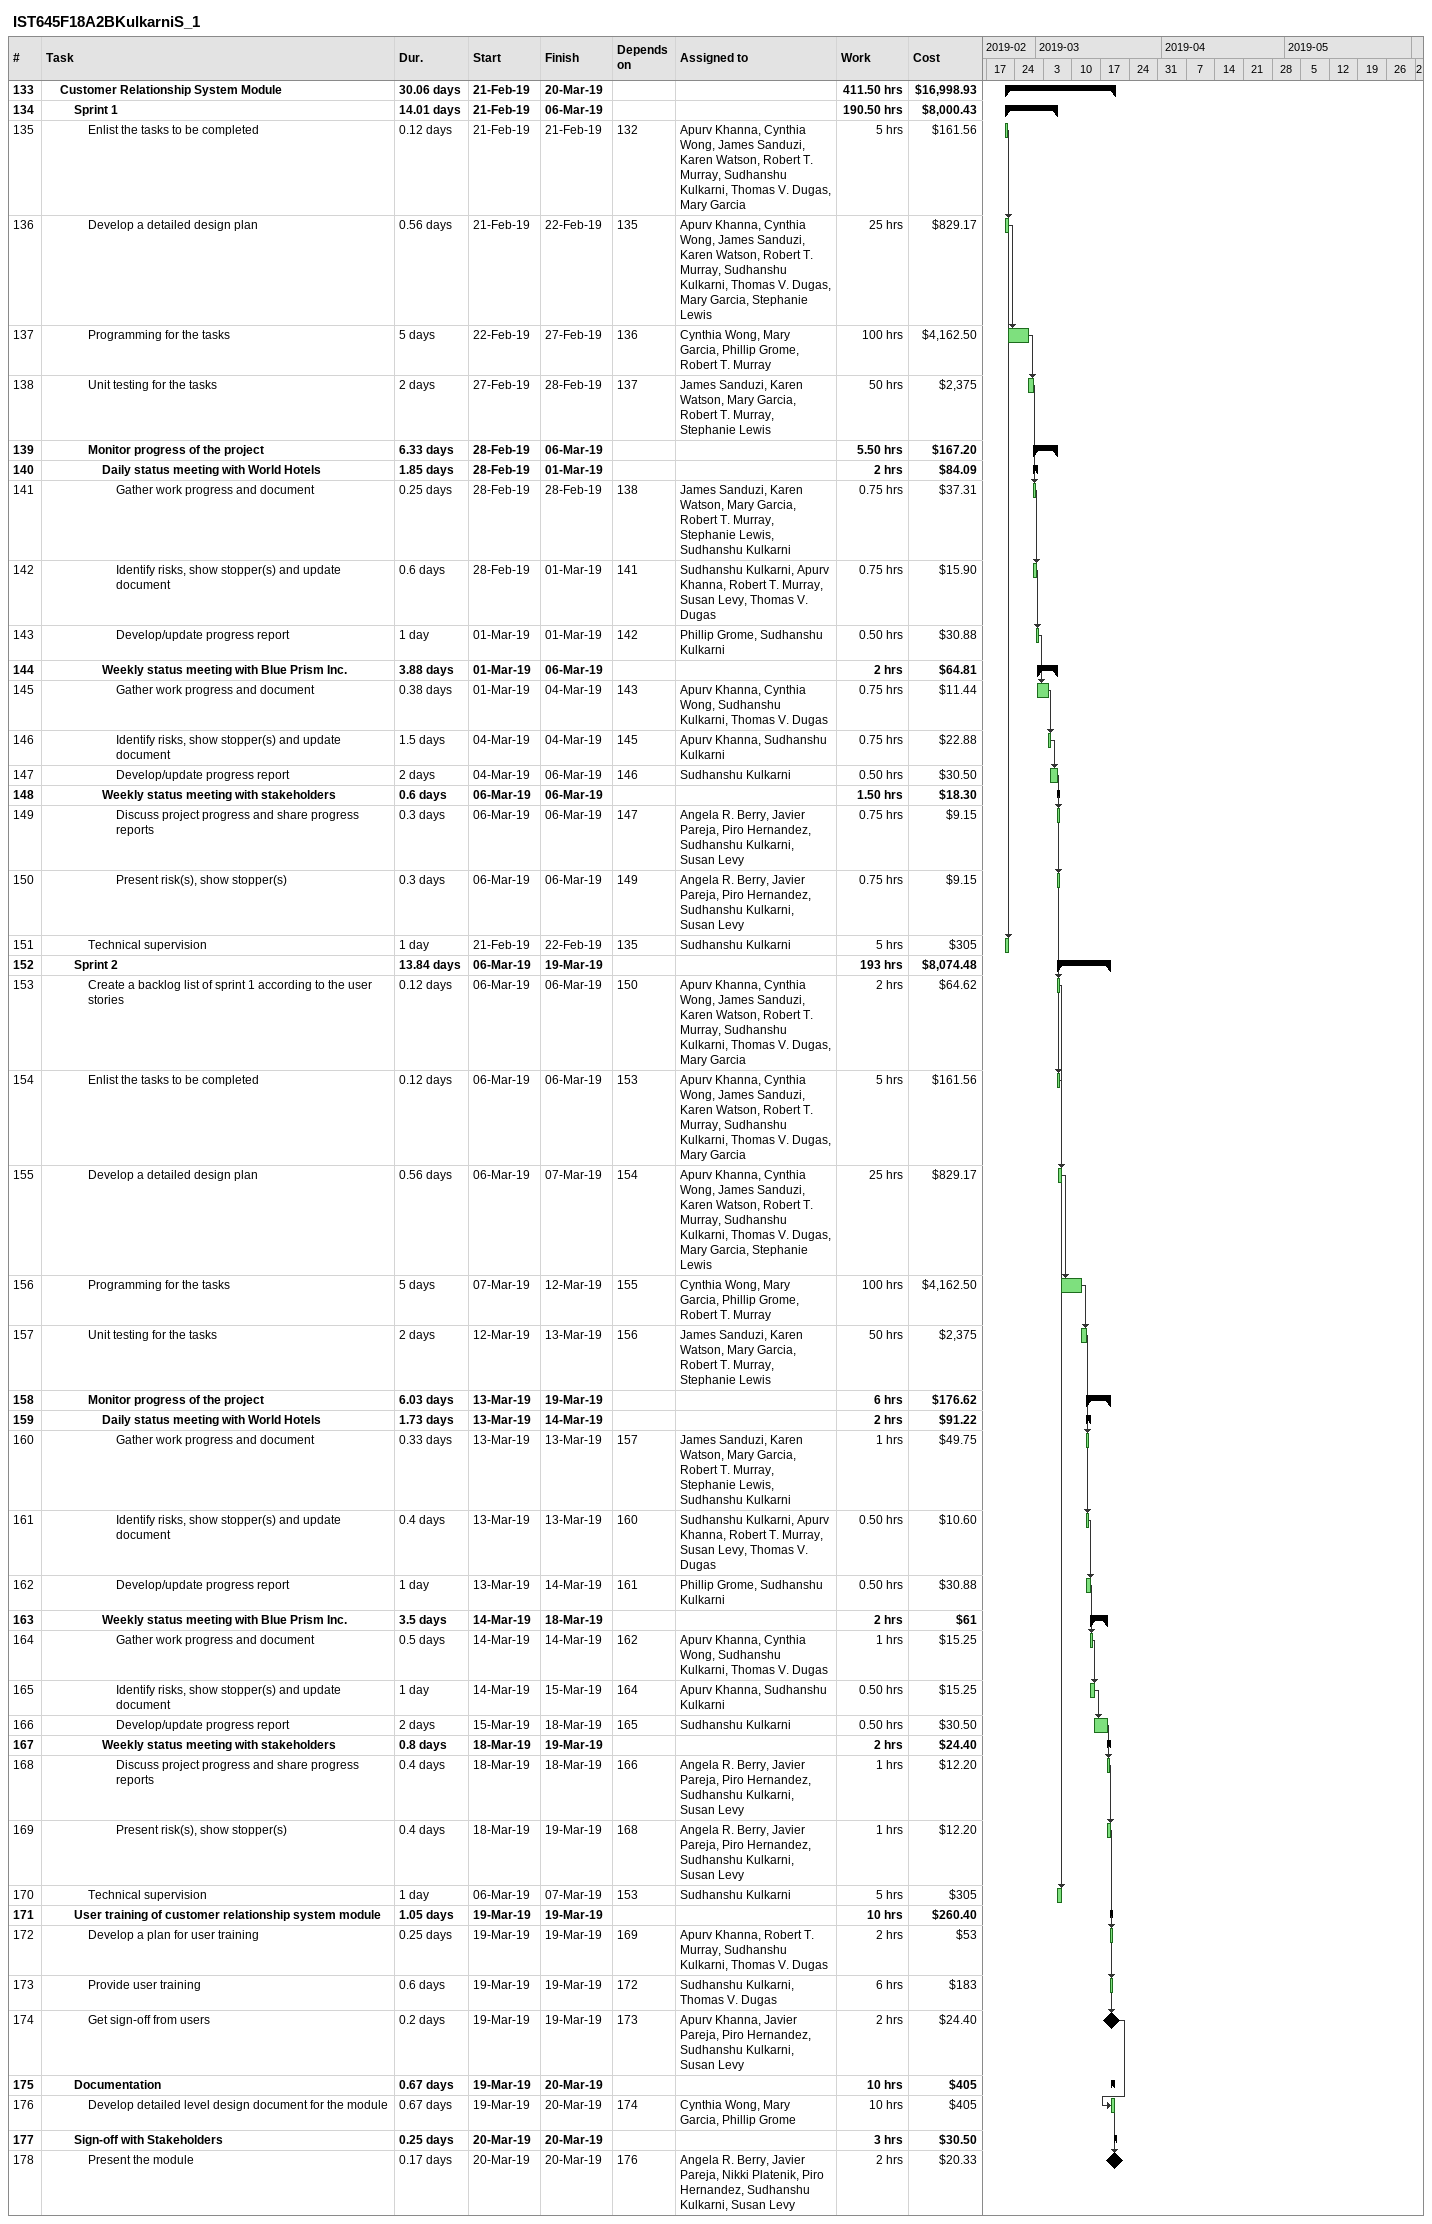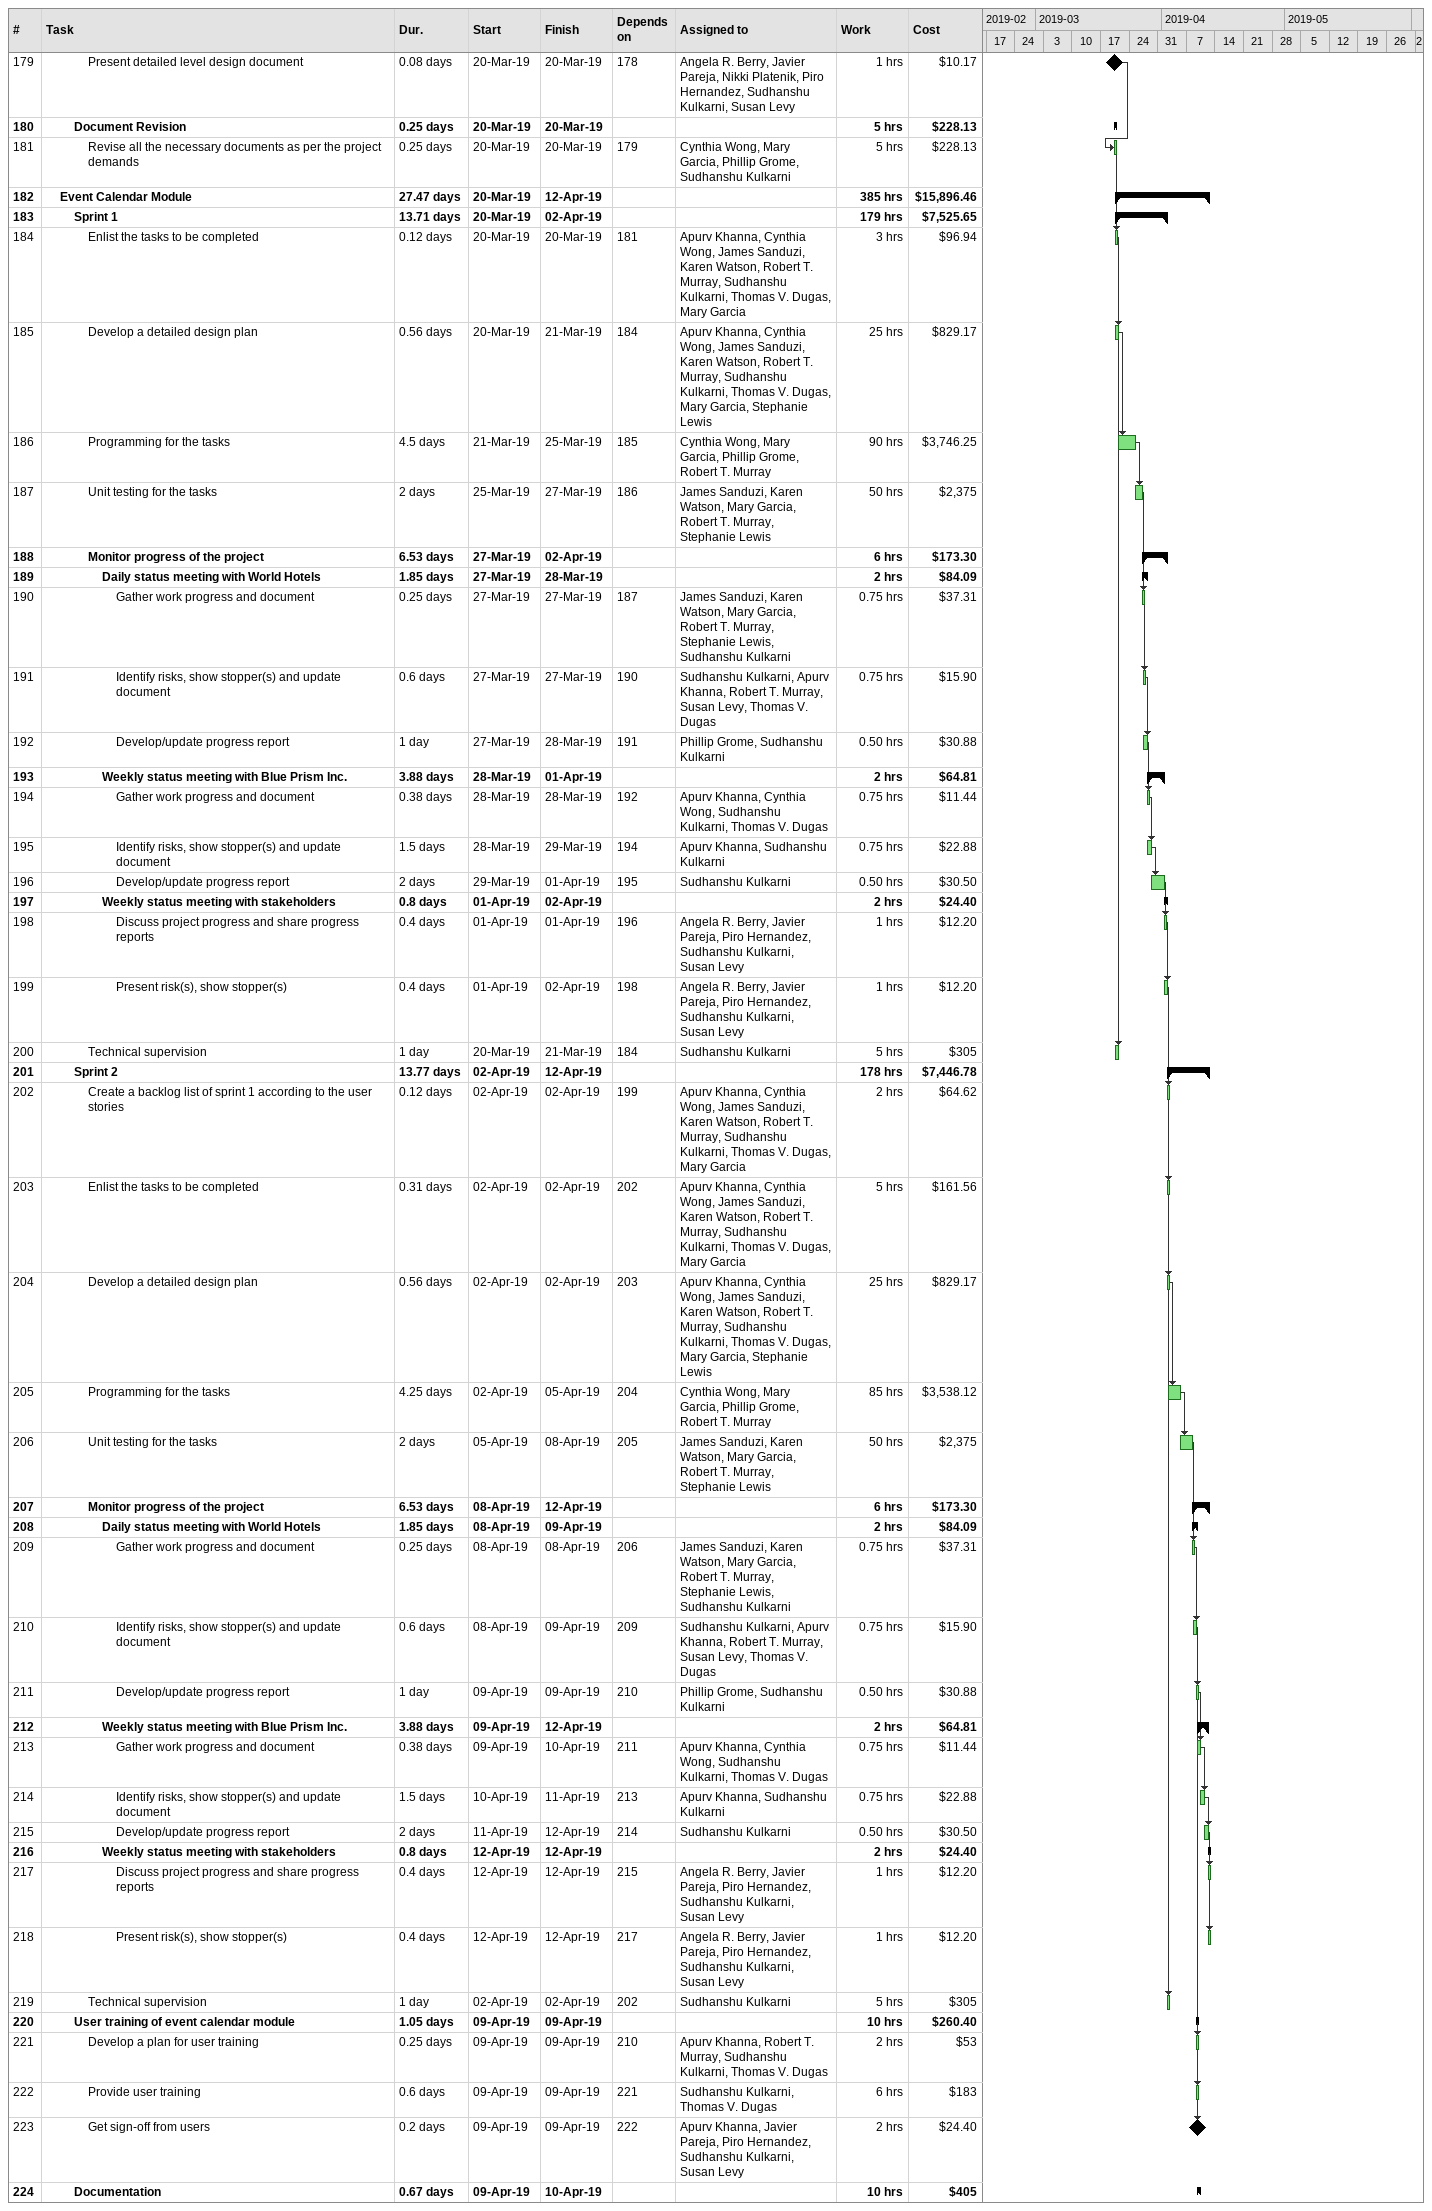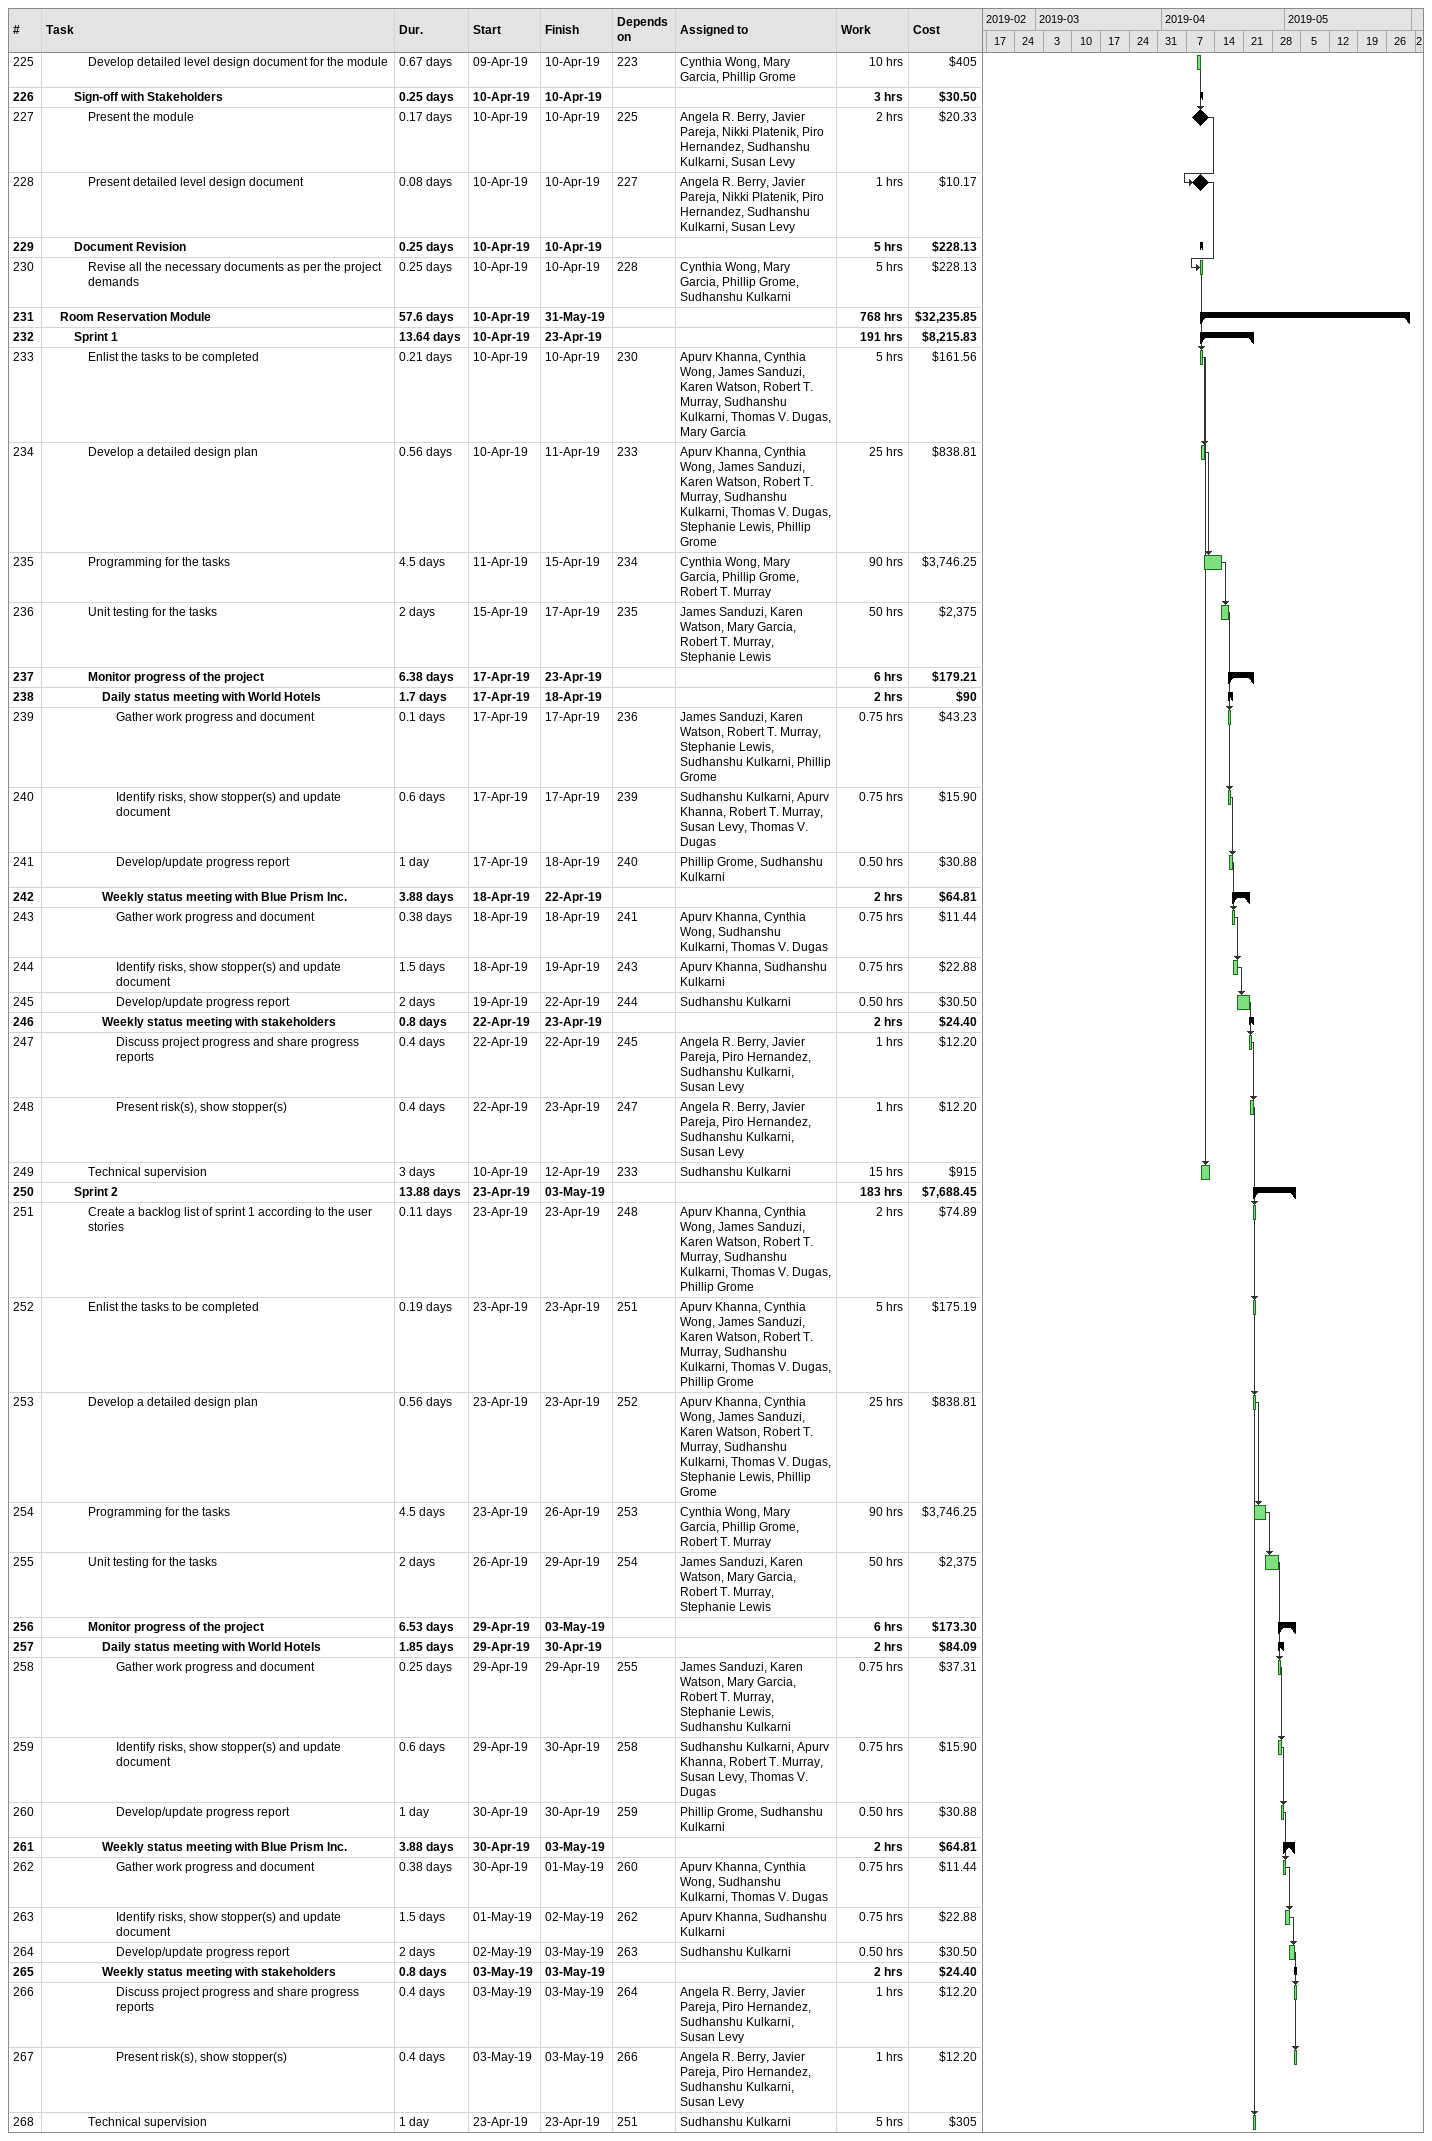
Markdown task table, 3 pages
IST645F18A2BKulkarniS_1

| ID | Level | Task | Duration | Start | Finish | Predecessors | Resources | Work (h) | Cost ($) |
|---|---|---|---|---|---|---|---|---|---|
| 133 | 2 | **Customer Relationship System Module** | 30.06d | 2019-02-21 | 2019-03-20 |  |  | 411.50 | 16998.93 |
| 134 | 3 | **Sprint 1** | 14.01d | 2019-02-21 | 2019-03-06 |  |  | 190.50 | 8000.43 |
| 135 | 4 | Enlist the tasks to be completed | 0.12d | 2019-02-21 | 2019-02-21 | 132 | Apurv Khanna, Cynthia Wong, James Sanduzi, Karen Watson, Robert T. Murray, Sudhanshu Kulkarni, Thomas V. Dugas, Mary Garcia | 5 | 161.56 |
| 136 | 4 | Develop a detailed design plan | 0.56d | 2019-02-21 | 2019-02-22 | 135 | Apurv Khanna, Cynthia Wong, James Sanduzi, Karen Watson, Robert T. Murray, Sudhanshu Kulkarni, Thomas V. Dugas, Mary Garcia, Stephanie Lewis | 25 | 829.17 |
| 137 | 4 | Programming for the tasks | 5d | 2019-02-22 | 2019-02-27 | 136 | Cynthia Wong, Mary Garcia, Phillip Grome, Robert T. Murray | 100 | 4162.50 |
| 138 | 4 | Unit testing for the tasks | 2d | 2019-02-27 | 2019-02-28 | 137 | James Sanduzi, Karen Watson, Mary Garcia, Robert T. Murray, Stephanie Lewis | 50 | 2375 |
| 139 | 4 | **Monitor progress of the project** | 6.33d | 2019-02-28 | 2019-03-06 |  |  | 5.50 | 167.20 |
| 140 | 5 | **Daily status meeting with World Hotels** | 1.85d | 2019-02-28 | 2019-03-01 |  |  | 2 | 84.09 |
| 141 | 6 | Gather work progress and document | 0.25d | 2019-02-28 | 2019-02-28 | 138 | James Sanduzi, Karen Watson, Mary Garcia, Robert T. Murray, Stephanie Lewis, Sudhanshu Kulkarni | 0.75 | 37.31 |
| 142 | 6 | Identify risks, show stopper(s) and update document | 0.6d | 2019-02-28 | 2019-03-01 | 141 | Sudhanshu Kulkarni, Apurv Khanna, Robert T. Murray, Susan Levy, Thomas V. Dugas | 0.75 | 15.90 |
| 143 | 6 | Develop/update progress report | 1d | 2019-03-01 | 2019-03-01 | 142 | Phillip Grome, Sudhanshu Kulkarni | 0.50 | 30.88 |
| 144 | 5 | **Weekly status meeting with Blue Prism Inc.** | 3.88d | 2019-03-01 | 2019-03-06 |  |  | 2 | 64.81 |
| 145 | 6 | Gather work progress and document | 0.38d | 2019-03-01 | 2019-03-04 | 143 | Apurv Khanna, Cynthia Wong, Sudhanshu Kulkarni, Thomas V. Dugas | 0.75 | 11.44 |
| 146 | 6 | Identify risks, show stopper(s) and update document | 1.5d | 2019-03-04 | 2019-03-04 | 145 | Apurv Khanna, Sudhanshu Kulkarni | 0.75 | 22.88 |
| 147 | 6 | Develop/update progress report | 2d | 2019-03-04 | 2019-03-06 | 146 | Sudhanshu Kulkarni | 0.50 | 30.50 |
| 148 | 5 | **Weekly status meeting with stakeholders** | 0.6d | 2019-03-06 | 2019-03-06 |  |  | 1.50 | 18.30 |
| 149 | 6 | Discuss project progress and share progress reports | 0.3d | 2019-03-06 | 2019-03-06 | 147 | Angela R. Berry, Javier Pareja, Piro Hernandez, Sudhanshu Kulkarni, Susan Levy | 0.75 | 9.15 |
| 150 | 6 | Present risk(s), show stopper(s) | 0.3d | 2019-03-06 | 2019-03-06 | 149 | Angela R. Berry, Javier Pareja, Piro Hernandez, Sudhanshu Kulkarni, Susan Levy | 0.75 | 9.15 |
| 151 | 4 | Technical supervision | 1d | 2019-02-21 | 2019-02-22 | 135 | Sudhanshu Kulkarni | 5 | 305 |
| 152 | 3 | **Sprint 2** | 13.84d | 2019-03-06 | 2019-03-19 |  |  | 193 | 8074.48 |
| 153 | 4 | Create a backlog list of sprint 1 according to the user stories | 0.12d | 2019-03-06 | 2019-03-06 | 150 | Apurv Khanna, Cynthia Wong, James Sanduzi, Karen Watson, Robert T. Murray, Sudhanshu Kulkarni, Thomas V. Dugas, Mary Garcia | 2 | 64.62 |
| 154 | 4 | Enlist the tasks to be completed | 0.12d | 2019-03-06 | 2019-03-06 | 153 | Apurv Khanna, Cynthia Wong, James Sanduzi, Karen Watson, Robert T. Murray, Sudhanshu Kulkarni, Thomas V. Dugas, Mary Garcia | 5 | 161.56 |
| 155 | 4 | Develop a detailed design plan | 0.56d | 2019-03-06 | 2019-03-07 | 154 | Apurv Khanna, Cynthia Wong, James Sanduzi, Karen Watson, Robert T. Murray, Sudhanshu Kulkarni, Thomas V. Dugas, Mary Garcia, Stephanie Lewis | 25 | 829.17 |
| 156 | 4 | Programming for the tasks | 5d | 2019-03-07 | 2019-03-12 | 155 | Cynthia Wong, Mary Garcia, Phillip Grome, Robert T. Murray | 100 | 4162.50 |
| 157 | 4 | Unit testing for the tasks | 2d | 2019-03-12 | 2019-03-13 | 156 | James Sanduzi, Karen Watson, Mary Garcia, Robert T. Murray, Stephanie Lewis | 50 | 2375 |
| 158 | 4 | **Monitor progress of the project** | 6.03d | 2019-03-13 | 2019-03-19 |  |  | 6 | 176.62 |
| 159 | 5 | **Daily status meeting with World Hotels** | 1.73d | 2019-03-13 | 2019-03-14 |  |  | 2 | 91.22 |
| 160 | 6 | Gather work progress and document | 0.33d | 2019-03-13 | 2019-03-13 | 157 | James Sanduzi, Karen Watson, Mary Garcia, Robert T. Murray, Stephanie Lewis, Sudhanshu Kulkarni | 1 | 49.75 |
| 161 | 6 | Identify risks, show stopper(s) and update document | 0.4d | 2019-03-13 | 2019-03-13 | 160 | Sudhanshu Kulkarni, Apurv Khanna, Robert T. Murray, Susan Levy, Thomas V. Dugas | 0.50 | 10.60 |
| 162 | 6 | Develop/update progress report | 1d | 2019-03-13 | 2019-03-14 | 161 | Phillip Grome, Sudhanshu Kulkarni | 0.50 | 30.88 |
| 163 | 5 | **Weekly status meeting with Blue Prism Inc.** | 3.5d | 2019-03-14 | 2019-03-18 |  |  | 2 | 61 |
| 164 | 6 | Gather work progress and document | 0.5d | 2019-03-14 | 2019-03-14 | 162 | Apurv Khanna, Cynthia Wong, Sudhanshu Kulkarni, Thomas V. Dugas | 1 | 15.25 |
| 165 | 6 | Identify risks, show stopper(s) and update document | 1d | 2019-03-14 | 2019-03-15 | 164 | Apurv Khanna, Sudhanshu Kulkarni | 0.50 | 15.25 |
| 166 | 6 | Develop/update progress report | 2d | 2019-03-15 | 2019-03-18 | 165 | Sudhanshu Kulkarni | 0.50 | 30.50 |
| 167 | 5 | **Weekly status meeting with stakeholders** | 0.8d | 2019-03-18 | 2019-03-19 |  |  | 2 | 24.40 |
| 168 | 6 | Discuss project progress and share progress reports | 0.4d | 2019-03-18 | 2019-03-18 | 166 | Angela R. Berry, Javier Pareja, Piro Hernandez, Sudhanshu Kulkarni, Susan Levy | 1 | 12.20 |
| 169 | 6 | Present risk(s), show stopper(s) | 0.4d | 2019-03-18 | 2019-03-19 | 168 | Angela R. Berry, Javier Pareja, Piro Hernandez, Sudhanshu Kulkarni, Susan Levy | 1 | 12.20 |
| 170 | 4 | Technical supervision | 1d | 2019-03-06 | 2019-03-07 | 153 | Sudhanshu Kulkarni | 5 | 305 |
| 171 | 3 | **User training of customer relationship system module** | 1.05d | 2019-03-19 | 2019-03-19 |  |  | 10 | 260.40 |
| 172 | 4 | Develop a plan for user training | 0.25d | 2019-03-19 | 2019-03-19 | 169 | Apurv Khanna, Robert T. Murray, Sudhanshu Kulkarni, Thomas V. Dugas | 2 | 53 |
| 173 | 4 | Provide user training | 0.6d | 2019-03-19 | 2019-03-19 | 172 | Sudhanshu Kulkarni, Thomas V. Dugas | 6 | 183 |
| 174 | 4 | Get sign-off from users | 0.2d | 2019-03-19 | 2019-03-19 | 173 | Apurv Khanna, Javier Pareja, Piro Hernandez, Sudhanshu Kulkarni, Susan Levy | 2 | 24.40 |
| 175 | 3 | **Documentation** | 0.67d | 2019-03-19 | 2019-03-20 |  |  | 10 | 405 |
| 176 | 4 | Develop detailed level design document for the module | 0.67d | 2019-03-19 | 2019-03-20 | 174 | Cynthia Wong, Mary Garcia, Phillip Grome | 10 | 405 |
| 177 | 3 | **Sign-off with Stakeholders** | 0.25d | 2019-03-20 | 2019-03-20 |  |  | 3 | 30.50 |
| 178 | 4 | Present the module | 0.17d | 2019-03-20 | 2019-03-20 | 176 | Angela R. Berry, Javier Pareja, Nikki Platenik, Piro Hernandez, Sudhanshu Kulkarni, Susan Levy | 2 | 20.33 |
| 179 | 4 | Present detailed level design document | 0.08d | 2019-03-20 | 2019-03-20 | 178 | Angela R. Berry, Javier Pareja, Nikki Platenik, Piro Hernandez, Sudhanshu Kulkarni, Susan Levy | 1 | 10.17 |
| 180 | 3 | **Document Revision** | 0.25d | 2019-03-20 | 2019-03-20 |  |  | 5 | 228.13 |
| 181 | 4 | Revise all the necessary documents as per the project demands | 0.25d | 2019-03-20 | 2019-03-20 | 179 | Cynthia Wong, Mary Garcia, Phillip Grome, Sudhanshu Kulkarni | 5 | 228.13 |
| 182 | 2 | **Event Calendar Module** | 27.47d | 2019-03-20 | 2019-04-12 |  |  | 385 | 15896.46 |
| 183 | 3 | **Sprint 1** | 13.71d | 2019-03-20 | 2019-04-02 |  |  | 179 | 7525.65 |
| 184 | 4 | Enlist the tasks to be completed | 0.12d | 2019-03-20 | 2019-03-20 | 181 | Apurv Khanna, Cynthia Wong, James Sanduzi, Karen Watson, Robert T. Murray, Sudhanshu Kulkarni, Thomas V. Dugas, Mary Garcia | 3 | 96.94 |
| 185 | 4 | Develop a detailed design plan | 0.56d | 2019-03-20 | 2019-03-21 | 184 | Apurv Khanna, Cynthia Wong, James Sanduzi, Karen Watson, Robert T. Murray, Sudhanshu Kulkarni, Thomas V. Dugas, Mary Garcia, Stephanie Lewis | 25 | 829.17 |
| 186 | 4 | Programming for the tasks | 4.5d | 2019-03-21 | 2019-03-25 | 185 | Cynthia Wong, Mary Garcia, Phillip Grome, Robert T. Murray | 90 | 3746.25 |
| 187 | 4 | Unit testing for the tasks | 2d | 2019-03-25 | 2019-03-27 | 186 | James Sanduzi, Karen Watson, Mary Garcia, Robert T. Murray, Stephanie Lewis | 50 | 2375 |
| 188 | 4 | **Monitor progress of the project** | 6.53d | 2019-03-27 | 2019-04-02 |  |  | 6 | 173.30 |
| 189 | 5 | **Daily status meeting with World Hotels** | 1.85d | 2019-03-27 | 2019-03-28 |  |  | 2 | 84.09 |
| 190 | 6 | Gather work progress and document | 0.25d | 2019-03-27 | 2019-03-27 | 187 | James Sanduzi, Karen Watson, Mary Garcia, Robert T. Murray, Stephanie Lewis, Sudhanshu Kulkarni | 0.75 | 37.31 |
| 191 | 6 | Identify risks, show stopper(s) and update document | 0.6d | 2019-03-27 | 2019-03-27 | 190 | Sudhanshu Kulkarni, Apurv Khanna, Robert T. Murray, Susan Levy, Thomas V. Dugas | 0.75 | 15.90 |
| 192 | 6 | Develop/update progress report | 1d | 2019-03-27 | 2019-03-28 | 191 | Phillip Grome, Sudhanshu Kulkarni | 0.50 | 30.88 |
| 193 | 5 | **Weekly status meeting with Blue Prism Inc.** | 3.88d | 2019-03-28 | 2019-04-01 |  |  | 2 | 64.81 |
| 194 | 6 | Gather work progress and document | 0.38d | 2019-03-28 | 2019-03-28 | 192 | Apurv Khanna, Cynthia Wong, Sudhanshu Kulkarni, Thomas V. Dugas | 0.75 | 11.44 |
| 195 | 6 | Identify risks, show stopper(s) and update document | 1.5d | 2019-03-28 | 2019-03-29 | 194 | Apurv Khanna, Sudhanshu Kulkarni | 0.75 | 22.88 |
| 196 | 6 | Develop/update progress report | 2d | 2019-03-29 | 2019-04-01 | 195 | Sudhanshu Kulkarni | 0.50 | 30.50 |
| 197 | 5 | **Weekly status meeting with stakeholders** | 0.8d | 2019-04-01 | 2019-04-02 |  |  | 2 | 24.40 |
| 198 | 6 | Discuss project progress and share progress reports | 0.4d | 2019-04-01 | 2019-04-01 | 196 | Angela R. Berry, Javier Pareja, Piro Hernandez, Sudhanshu Kulkarni, Susan Levy | 1 | 12.20 |
| 199 | 6 | Present risk(s), show stopper(s) | 0.4d | 2019-04-01 | 2019-04-02 | 198 | Angela R. Berry, Javier Pareja, Piro Hernandez, Sudhanshu Kulkarni, Susan Levy | 1 | 12.20 |
| 200 | 4 | Technical supervision | 1d | 2019-03-20 | 2019-03-21 | 184 | Sudhanshu Kulkarni | 5 | 305 |
| 201 | 3 | **Sprint 2** | 13.77d | 2019-04-02 | 2019-04-12 |  |  | 178 | 7446.78 |
| 202 | 4 | Create a backlog list of sprint 1 according to the user stories | 0.12d | 2019-04-02 | 2019-04-02 | 199 | Apurv Khanna, Cynthia Wong, James Sanduzi, Karen Watson, Robert T. Murray, Sudhanshu Kulkarni, Thomas V. Dugas, Mary Garcia | 2 | 64.62 |
| 203 | 4 | Enlist the tasks to be completed | 0.31d | 2019-04-02 | 2019-04-02 | 202 | Apurv Khanna, Cynthia Wong, James Sanduzi, Karen Watson, Robert T. Murray, Sudhanshu Kulkarni, Thomas V. Dugas, Mary Garcia | 5 | 161.56 |
| 204 | 4 | Develop a detailed design plan | 0.56d | 2019-04-02 | 2019-04-02 | 203 | Apurv Khanna, Cynthia Wong, James Sanduzi, Karen Watson, Robert T. Murray, Sudhanshu Kulkarni, Thomas V. Dugas, Mary Garcia, Stephanie Lewis | 25 | 829.17 |
| 205 | 4 | Programming for the tasks | 4.25d | 2019-04-02 | 2019-04-05 | 204 | Cynthia Wong, Mary Garcia, Phillip Grome, Robert T. Murray | 85 | 3538.12 |
| 206 | 4 | Unit testing for the tasks | 2d | 2019-04-05 | 2019-04-08 | 205 | James Sanduzi, Karen Watson, Mary Garcia, Robert T. Murray, Stephanie Lewis | 50 | 2375 |
| 207 | 4 | **Monitor progress of the project** | 6.53d | 2019-04-08 | 2019-04-12 |  |  | 6 | 173.30 |
| 208 | 5 | **Daily status meeting with World Hotels** | 1.85d | 2019-04-08 | 2019-04-09 |  |  | 2 | 84.09 |
| 209 | 6 | Gather work progress and document | 0.25d | 2019-04-08 | 2019-04-08 | 206 | James Sanduzi, Karen Watson, Mary Garcia, Robert T. Murray, Stephanie Lewis, Sudhanshu Kulkarni | 0.75 | 37.31 |
| 210 | 6 | Identify risks, show stopper(s) and update document | 0.6d | 2019-04-08 | 2019-04-09 | 209 | Sudhanshu Kulkarni, Apurv Khanna, Robert T. Murray, Susan Levy, Thomas V. Dugas | 0.75 | 15.90 |
| 211 | 6 | Develop/update progress report | 1d | 2019-04-09 | 2019-04-09 | 210 | Phillip Grome, Sudhanshu Kulkarni | 0.50 | 30.88 |
| 212 | 5 | **Weekly status meeting with Blue Prism Inc.** | 3.88d | 2019-04-09 | 2019-04-12 |  |  | 2 | 64.81 |
| 213 | 6 | Gather work progress and document | 0.38d | 2019-04-09 | 2019-04-10 | 211 | Apurv Khanna, Cynthia Wong, Sudhanshu Kulkarni, Thomas V. Dugas | 0.75 | 11.44 |
| 214 | 6 | Identify risks, show stopper(s) and update document | 1.5d | 2019-04-10 | 2019-04-11 | 213 | Apurv Khanna, Sudhanshu Kulkarni | 0.75 | 22.88 |
| 215 | 6 | Develop/update progress report | 2d | 2019-04-11 | 2019-04-12 | 214 | Sudhanshu Kulkarni | 0.50 | 30.50 |
| 216 | 5 | **Weekly status meeting with stakeholders** | 0.8d | 2019-04-12 | 2019-04-12 |  |  | 2 | 24.40 |
| 217 | 6 | Discuss project progress and share progress reports | 0.4d | 2019-04-12 | 2019-04-12 | 215 | Angela R. Berry, Javier Pareja, Piro Hernandez, Sudhanshu Kulkarni, Susan Levy | 1 | 12.20 |
| 218 | 6 | Present risk(s), show stopper(s) | 0.4d | 2019-04-12 | 2019-04-12 | 217 | Angela R. Berry, Javier Pareja, Piro Hernandez, Sudhanshu Kulkarni, Susan Levy | 1 | 12.20 |
| 219 | 4 | Technical supervision | 1d | 2019-04-02 | 2019-04-02 | 202 | Sudhanshu Kulkarni | 5 | 305 |
| 220 | 3 | **User training of event calendar module** | 1.05d | 2019-04-09 | 2019-04-09 |  |  | 10 | 260.40 |
| 221 | 4 | Develop a plan for user training | 0.25d | 2019-04-09 | 2019-04-09 | 210 | Apurv Khanna, Robert T. Murray, Sudhanshu Kulkarni, Thomas V. Dugas | 2 | 53 |
| 222 | 4 | Provide user training | 0.6d | 2019-04-09 | 2019-04-09 | 221 | Sudhanshu Kulkarni, Thomas V. Dugas | 6 | 183 |
| 223 | 4 | Get sign-off from users | 0.2d | 2019-04-09 | 2019-04-09 | 222 | Apurv Khanna, Javier Pareja, Piro Hernandez, Sudhanshu Kulkarni, Susan Levy | 2 | 24.40 |
| 224 | 3 | **Documentation** | 0.67d | 2019-04-09 | 2019-04-10 |  |  | 10 | 405 |
| 225 | 4 | Develop detailed level design document for the module | 0.67d | 2019-04-09 | 2019-04-10 | 223 | Cynthia Wong, Mary Garcia, Phillip Grome | 10 | 405 |
| 226 | 3 | **Sign-off with Stakeholders** | 0.25d | 2019-04-10 | 2019-04-10 |  |  | 3 | 30.50 |
| 227 | 4 | Present the module | 0.17d | 2019-04-10 | 2019-04-10 | 225 | Angela R. Berry, Javier Pareja, Nikki Platenik, Piro Hernandez, Sudhanshu Kulkarni, Susan Levy | 2 | 20.33 |
| 228 | 4 | Present detailed level design document | 0.08d | 2019-04-10 | 2019-04-10 | 227 | Angela R. Berry, Javier Pareja, Nikki Platenik, Piro Hernandez, Sudhanshu Kulkarni, Susan Levy | 1 | 10.17 |
| 229 | 3 | **Document Revision** | 0.25d | 2019-04-10 | 2019-04-10 |  |  | 5 | 228.13 |
| 230 | 4 | Revise all the necessary documents as per the project demands | 0.25d | 2019-04-10 | 2019-04-10 | 228 | Cynthia Wong, Mary Garcia, Phillip Grome, Sudhanshu Kulkarni | 5 | 228.13 |
| 231 | 2 | **Room Reservation Module** | 57.6d | 2019-04-10 | 2019-05-31 |  |  | 768 | 32235.85 |
| 232 | 3 | **Sprint 1** | 13.64d | 2019-04-10 | 2019-04-23 |  |  | 191 | 8215.83 |
| 233 | 4 | Enlist the tasks to be completed | 0.21d | 2019-04-10 | 2019-04-10 | 230 | Apurv Khanna, Cynthia Wong, James Sanduzi, Karen Watson, Robert T. Murray, Sudhanshu Kulkarni, Thomas V. Dugas, Mary Garcia | 5 | 161.56 |
| 234 | 4 | Develop a detailed design plan | 0.56d | 2019-04-10 | 2019-04-11 | 233 | Apurv Khanna, Cynthia Wong, James Sanduzi, Karen Watson, Robert T. Murray, Sudhanshu Kulkarni, Thomas V. Dugas, Stephanie Lewis, Phillip Grome | 25 | 838.81 |
| 235 | 4 | Programming for the tasks | 4.5d | 2019-04-11 | 2019-04-15 | 234 | Cynthia Wong, Mary Garcia, Phillip Grome, Robert T. Murray | 90 | 3746.25 |
| 236 | 4 | Unit testing for the tasks | 2d | 2019-04-15 | 2019-04-17 | 235 | James Sanduzi, Karen Watson, Mary Garcia, Robert T. Murray, Stephanie Lewis | 50 | 2375 |
| 237 | 4 | **Monitor progress of the project** | 6.38d | 2019-04-17 | 2019-04-23 |  |  | 6 | 179.21 |
| 238 | 5 | **Daily status meeting with World Hotels** | 1.7d | 2019-04-17 | 2019-04-18 |  |  | 2 | 90 |
| 239 | 6 | Gather work progress and document | 0.1d | 2019-04-17 | 2019-04-17 | 236 | James Sanduzi, Karen Watson, Robert T. Murray, Stephanie Lewis, Sudhanshu Kulkarni, Phillip Grome | 0.75 | 43.23 |
| 240 | 6 | Identify risks, show stopper(s) and update document | 0.6d | 2019-04-17 | 2019-04-17 | 239 | Sudhanshu Kulkarni, Apurv Khanna, Robert T. Murray, Susan Levy, Thomas V. Dugas | 0.75 | 15.90 |
| 241 | 6 | Develop/update progress report | 1d | 2019-04-17 | 2019-04-18 | 240 | Phillip Grome, Sudhanshu Kulkarni | 0.50 | 30.88 |
| 242 | 5 | **Weekly status meeting with Blue Prism Inc.** | 3.88d | 2019-04-18 | 2019-04-22 |  |  | 2 | 64.81 |
| 243 | 6 | Gather work progress and document | 0.38d | 2019-04-18 | 2019-04-18 | 241 | Apurv Khanna, Cynthia Wong, Sudhanshu Kulkarni, Thomas V. Dugas | 0.75 | 11.44 |
| 244 | 6 | Identify risks, show stopper(s) and update document | 1.5d | 2019-04-18 | 2019-04-19 | 243 | Apurv Khanna, Sudhanshu Kulkarni | 0.75 | 22.88 |
| 245 | 6 | Develop/update progress report | 2d | 2019-04-19 | 2019-04-22 | 244 | Sudhanshu Kulkarni | 0.50 | 30.50 |
| 246 | 5 | **Weekly status meeting with stakeholders** | 0.8d | 2019-04-22 | 2019-04-23 |  |  | 2 | 24.40 |
| 247 | 6 | Discuss project progress and share progress reports | 0.4d | 2019-04-22 | 2019-04-22 | 245 | Angela R. Berry, Javier Pareja, Piro Hernandez, Sudhanshu Kulkarni, Susan Levy | 1 | 12.20 |
| 248 | 6 | Present risk(s), show stopper(s) | 0.4d | 2019-04-22 | 2019-04-23 | 247 | Angela R. Berry, Javier Pareja, Piro Hernandez, Sudhanshu Kulkarni, Susan Levy | 1 | 12.20 |
| 249 | 4 | Technical supervision | 3d | 2019-04-10 | 2019-04-12 | 233 | Sudhanshu Kulkarni | 15 | 915 |
| 250 | 3 | **Sprint 2** | 13.88d | 2019-04-23 | 2019-05-03 |  |  | 183 | 7688.45 |
| 251 | 4 | Create a backlog list of sprint 1 according to the user stories | 0.11d | 2019-04-23 | 2019-04-23 | 248 | Apurv Khanna, Cynthia Wong, James Sanduzi, Karen Watson, Robert T. Murray, Sudhanshu Kulkarni, Thomas V. Dugas, Phillip Grome | 2 | 74.89 |
| 252 | 4 | Enlist the tasks to be completed | 0.19d | 2019-04-23 | 2019-04-23 | 251 | Apurv Khanna, Cynthia Wong, James Sanduzi, Karen Watson, Robert T. Murray, Sudhanshu Kulkarni, Thomas V. Dugas, Phillip Grome | 5 | 175.19 |
| 253 | 4 | Develop a detailed design plan | 0.56d | 2019-04-23 | 2019-04-23 | 252 | Apurv Khanna, Cynthia Wong, James Sanduzi, Karen Watson, Robert T. Murray, Sudhanshu Kulkarni, Thomas V. Dugas, Stephanie Lewis, Phillip Grome | 25 | 838.81 |
| 254 | 4 | Programming for the tasks | 4.5d | 2019-04-23 | 2019-04-26 | 253 | Cynthia Wong, Mary Garcia, Phillip Grome, Robert T. Murray | 90 | 3746.25 |
| 255 | 4 | Unit testing for the tasks | 2d | 2019-04-26 | 2019-04-29 | 254 | James Sanduzi, Karen Watson, Mary Garcia, Robert T. Murray, Stephanie Lewis | 50 | 2375 |
| 256 | 4 | **Monitor progress of the project** | 6.53d | 2019-04-29 | 2019-05-03 |  |  | 6 | 173.30 |
| 257 | 5 | **Daily status meeting with World Hotels** | 1.85d | 2019-04-29 | 2019-04-30 |  |  | 2 | 84.09 |
| 258 | 6 | Gather work progress and document | 0.25d | 2019-04-29 | 2019-04-29 | 255 | James Sanduzi, Karen Watson, Mary Garcia, Robert T. Murray, Stephanie Lewis, Sudhanshu Kulkarni | 0.75 | 37.31 |
| 259 | 6 | Identify risks, show stopper(s) and update document | 0.6d | 2019-04-29 | 2019-04-30 | 258 | Sudhanshu Kulkarni, Apurv Khanna, Robert T. Murray, Susan Levy, Thomas V. Dugas | 0.75 | 15.90 |
| 260 | 6 | Develop/update progress report | 1d | 2019-04-30 | 2019-04-30 | 259 | Phillip Grome, Sudhanshu Kulkarni | 0.50 | 30.88 |
| 261 | 5 | **Weekly status meeting with Blue Prism Inc.** | 3.88d | 2019-04-30 | 2019-05-03 |  |  | 2 | 64.81 |
| 262 | 6 | Gather work progress and document | 0.38d | 2019-04-30 | 2019-05-01 | 260 | Apurv Khanna, Cynthia Wong, Sudhanshu Kulkarni, Thomas V. Dugas | 0.75 | 11.44 |
| 263 | 6 | Identify risks, show stopper(s) and update document | 1.5d | 2019-05-01 | 2019-05-02 | 262 | Apurv Khanna, Sudhanshu Kulkarni | 0.75 | 22.88 |
| 264 | 6 | Develop/update progress report | 2d | 2019-05-02 | 2019-05-03 | 263 | Sudhanshu Kulkarni | 0.50 | 30.50 |
| 265 | 5 | **Weekly status meeting with stakeholders** | 0.8d | 2019-05-03 | 2019-05-03 |  |  | 2 | 24.40 |
| 266 | 6 | Discuss project progress and share progress reports | 0.4d | 2019-05-03 | 2019-05-03 | 264 | Angela R. Berry, Javier Pareja, Piro Hernandez, Sudhanshu Kulkarni, Susan Levy | 1 | 12.20 |
| 267 | 6 | Present risk(s), show stopper(s) | 0.4d | 2019-05-03 | 2019-05-03 | 266 | Angela R. Berry, Javier Pareja, Piro Hernandez, Sudhanshu Kulkarni, Susan Levy | 1 | 12.20 |
| 268 | 4 | Technical supervision | 1d | 2019-04-23 | 2019-04-23 | 251 | Sudhanshu Kulkarni | 5 | 305 |
